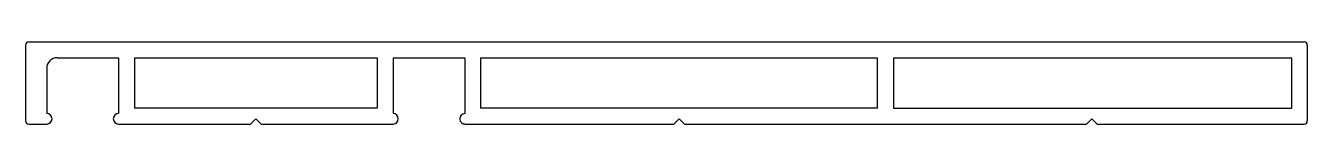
# Model space of a CAD drawing. Extents: x 3151 to 3273, y 1185 to 1193.
import ezdxf

# ---------------------------------------------------------------- set-up
doc = ezdxf.new("R2010")
doc.units = 0
doc.layers.get('0').update_dxf_attribs({"linetype": 'CONTINUOUS'})

msp = doc.modelspace()

# ---------------------------------------------------------------- linework, layer by layer
for p, q in [((3151.49, 1192.67), (3151.49, 1185.47)), ((3151.79, 1192.97), (3272.6, 1192.97)), ((3272.9, 1192.67), (3272.9, 1185.47)), ((3154.49, 1191.47), (3160.29, 1191.47)), ((3160.29, 1191.47), (3160.29, 1186.17)), ((3161.79, 1191.47), (3184.79, 1191.47)), ((3161.79, 1191.47), (3161.79, 1186.67)), ((3184.79, 1191.47), (3184.79, 1186.67)), ((3186.29, 1191.47), (3186.29, 1186.17)), ((3186.29, 1191.47), (3193.09, 1191.47)), ((3193.09, 1191.47), (3193.09, 1186.17)), ((3194.59, 1191.47), (3232.19, 1191.47)), ((3194.59, 1191.47), (3194.59, 1186.67)), ((3232.19, 1186.67), (3232.19, 1191.47)), ((3233.69, 1191.47), (3233.69, 1186.67)), ((3233.69, 1191.47), (3271.4, 1191.47)), ((3271.4, 1191.47), (3271.4, 1186.67)), ((3153.49, 1190.47), (3153.49, 1186.17)), ((3184.79, 1186.67), (3161.79, 1186.67)), ((3232.19, 1186.67), (3194.59, 1186.67)), ((3233.69, 1186.67), (3271.4, 1186.67)), ((3151.79, 1185.17), (3153.49, 1185.17)), ((3160.29, 1185.17), (3172.79, 1185.17)), ((3173.29, 1185.67), (3172.79, 1185.17)), ((3173.29, 1185.67), (3173.79, 1185.17)), ((3173.79, 1185.17), (3186.29, 1185.17)), ((3193.14, 1185.17), (3212.89, 1185.17)), ((3213.39, 1185.67), (3212.89, 1185.17)), ((3213.39, 1185.67), (3213.89, 1185.17)), ((3213.89, 1185.17), (3251.99, 1185.17)), ((3252.49, 1185.67), (3251.99, 1185.17)), ((3252.49, 1185.67), (3252.99, 1185.17)), ((3252.99, 1185.17), (3272.6, 1185.17))]:
    msp.add_line(p, q)
for centre, radius, start, end in [((3151.79, 1192.67), 0.3, 90, 180), ((3272.6, 1192.67), 0.3, 0, 90), ((3154.49, 1190.47), 1, 90, 180), ((3151.79, 1185.47), 0.3, 180, 270), ((3153.49, 1185.67), 0.5, 270, 90), ((3160.29, 1185.67), 0.5, 90, 270), ((3186.29, 1185.67), 0.5, 270, 90), ((3193.11, 1185.67), 0.499, 92.8696, 272.8696), ((3272.6, 1185.47), 0.3, 270, 0)]:
    msp.add_arc(centre, radius, start, end)

doc.saveas('drawing.dxf')
